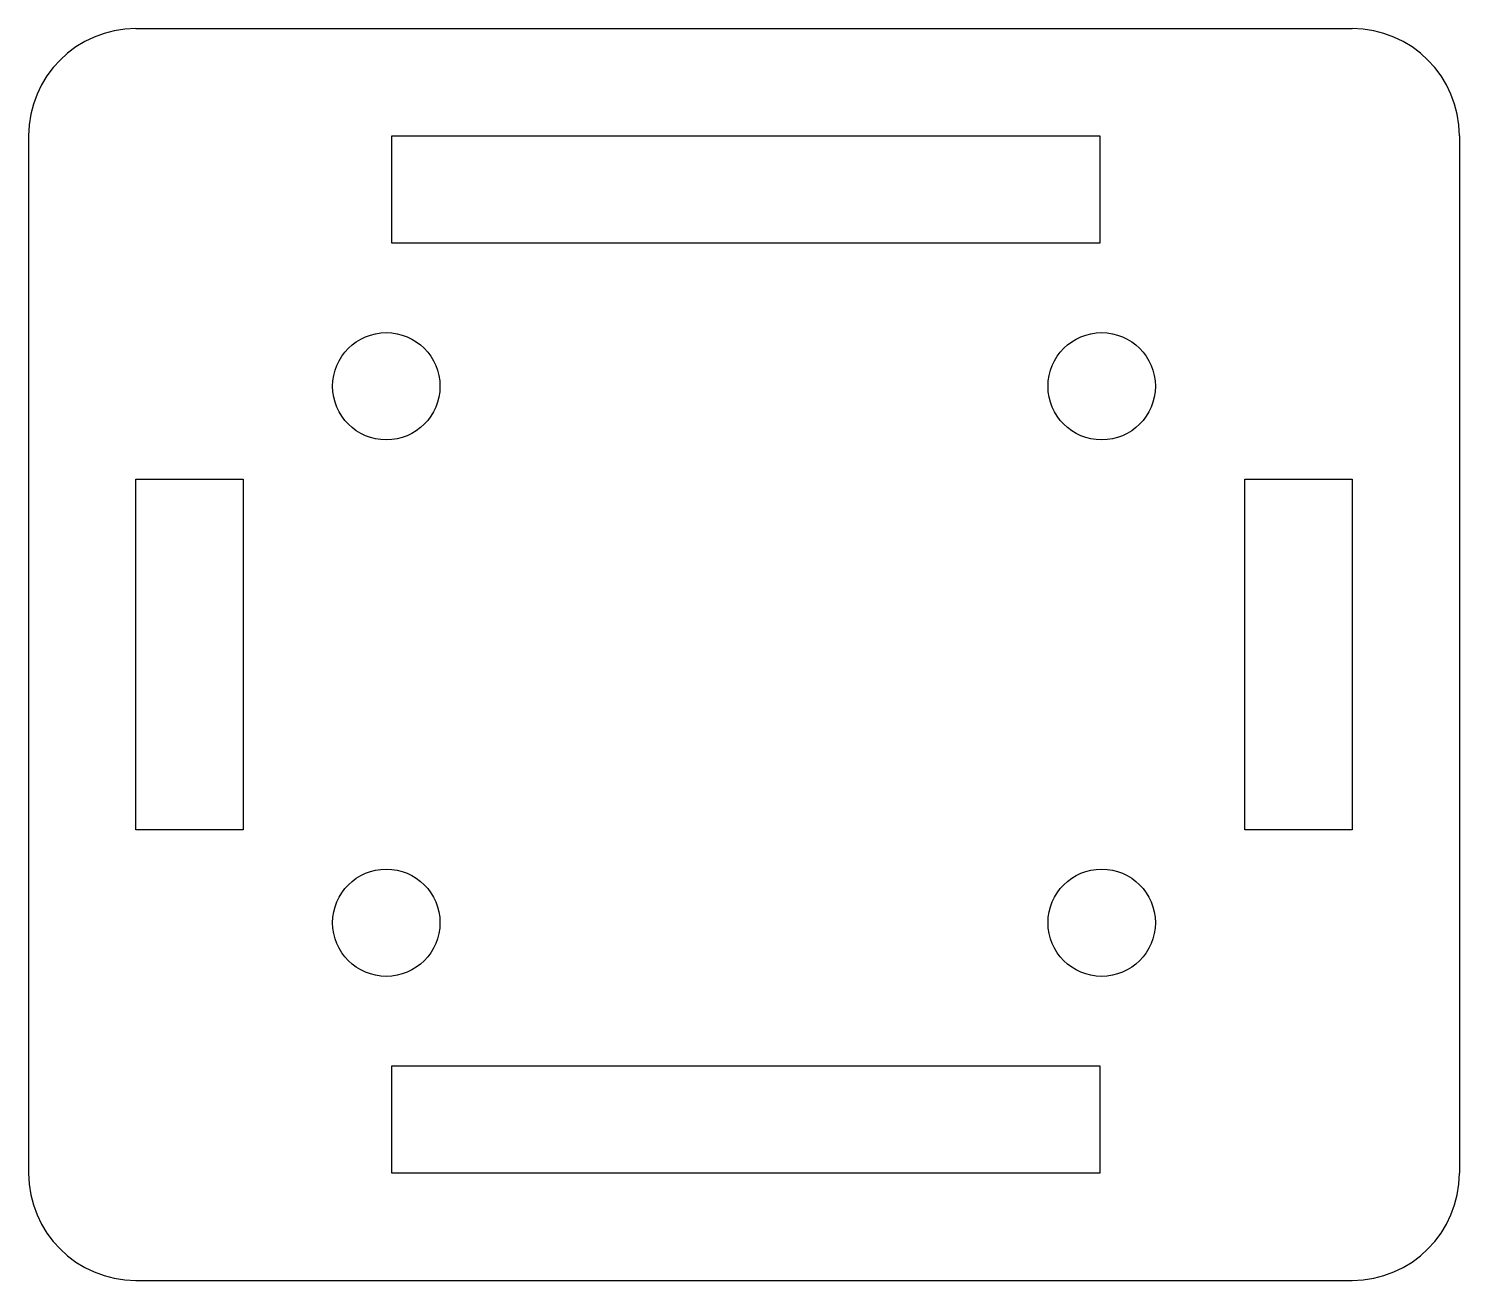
# Model space of a CAD drawing. Extents: x 0 to 40, y -6 to 29.
import ezdxf

# ---------------------------------------------------------------- set-up
doc = ezdxf.new("R2010")
doc.units = 0
doc.layers.get('0').update_dxf_attribs({"linetype": 'continuous'})

# ---------------------------------------------------------------- blocks, each defined once
blk = doc.blocks.new('FILLET')
at = {"color": 0}
for p, q in [((3, 29), (37, 29)), ((0, 26), (0, -3)), ((10.15, 26), (29.95, 26)), ((10.15, 23), (10.15, 26)), ((29.95, 26), (29.95, 23)), ((40, 26), (40, -3)), ((29.95, 23), (10.15, 23)), ((3, 16.4), (6, 16.4)), ((3, 6.6), (3, 16.4)), ((6, 16.4), (6, 6.6)), ((34, 16.4), (37, 16.4)), ((34, 6.6), (34, 16.4)), ((37, 16.4), (37, 6.6)), ((6, 6.6), (3, 6.6)), ((37, 6.6), (34, 6.6)), ((10.15, 0), (29.95, 0)), ((10.15, -3), (10.15, 0)), ((29.95, 0), (29.95, -3)), ((29.95, -3), (10.15, -3)), ((3, -6), (37, -6))]:
    blk.add_line(p, q, dxfattribs=at)
for centre in [(10, 19), (30, 19), (10, 4), (30, 4)]:
    blk.add_circle(centre, 1.5, dxfattribs=at)
for centre, start, end in [((3, 26), 90, -180), ((37, 26), 0, 90), ((3, -3), -180, -90), ((37, -3), -90, 0)]:
    blk.add_arc(centre, 3, start, end, dxfattribs=at)

msp = doc.modelspace()

# ---------------------------------------------------------------- block references
at = {"color": 0}
msp.add_blockref('FILLET', (0, 0), dxfattribs=at)

doc.saveas('drawing.dxf')
